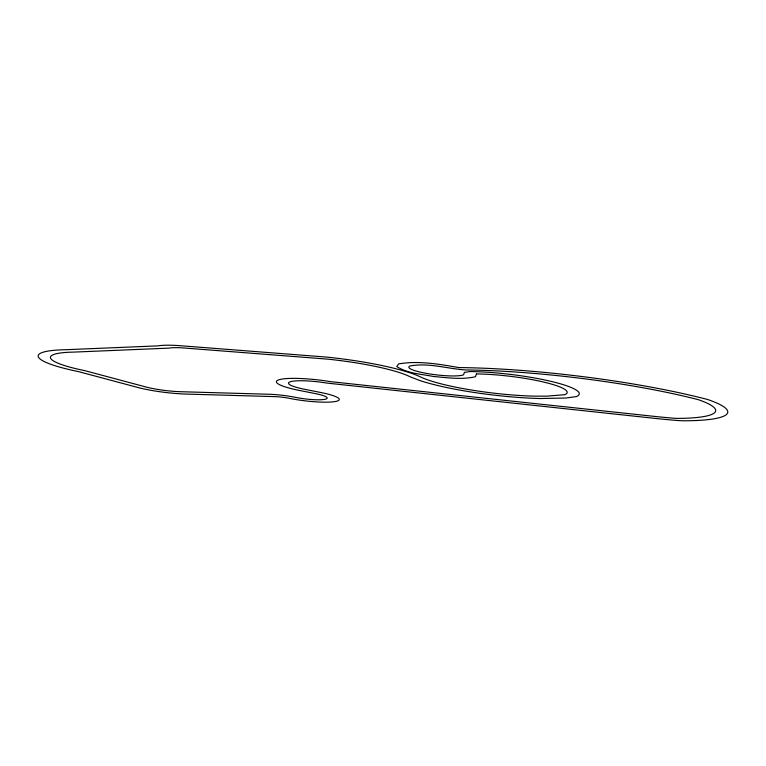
<?xml version="1.0" encoding="UTF-8"?>
<svg xmlns="http://www.w3.org/2000/svg" width="766" height="766" viewBox="0 0 766 766"><rect width="100%" height="100%" fill="white"/><g stroke="black" fill="none" stroke-linecap="round" stroke-linejoin="round"><path stroke-width="1.15" d="M464.416 372.429L463.554 374.794A28.103 4.443 6.8 0 1 428.376 373.722A28.103 4.443 6.8 0 1 410.327 365.918C428.778 362.577 447.066 368.705 465.402 369.949A193.224 30.563 6.8 0 1 698.439 399.718A96.87 15.32 6.8 0 1 676.148 418.399A131.369 20.778 6.8 0 1 652.728 416.206L330.376 381.631A42.13 6.664 6.8 0 0 279.667 379.563A42.13 6.664 6.8 0 0 298.166 390.191L316.061 393.743A21.515 3.399 6.8 0 1 324.554 399.383A21.515 3.399 6.8 0 1 295.552 397.372A28.352 4.481 6.8 0 0 267.497 394.212L180.766 391.713A30.372 4.807 6.8 0 1 144.487 386.591L84.471 370.562A65.732 10.398 6.8 0 1 73.689 352.101L169.008 348.128A22.798 3.61 6.8 0 1 184.099 348.003L328.049 359.168A82.948 13.118 6.8 0 1 410.298 376.853L419.203 380.319A93.347 14.765 6.8 0 0 540.317 398.531L566.007 398.014L576.396 396.587A71.085 11.241 6.8 0 0 550.706 381.296A71.085 11.241 6.8 0 0 469.826 371.548L464.416 372.429M476.481 373.932L475.475 376.728C461.707 379.879 447.497 377.695 433.633 376.508C421.214 374.086 407.742 373.511 396.769 366.598L398.579 363.907C418.571 360.499 438.995 364.099 458.738 367.565A205.393 32.488 6.8 0 1 706.472 399.201L708.368 399.756A109.05 17.245 6.8 0 1 683.272 420.793L678.81 420.601A142.993 22.616 6.8 0 1 653.398 418.217L326.871 383.077A29.951 4.74 6.8 0 0 290.821 381.602A29.951 4.74 6.8 0 0 303.968 389.166L321.864 392.719A33.685 5.324 6.8 0 1 335.154 401.547A33.685 5.324 6.8 0 1 289.749 398.406A16.172 2.557 6.8 0 0 273.74 396.596L186.559 394.088A42.542 6.731 6.8 0 1 135.735 386.907L78.486 371.615A78.103 12.352 6.8 0 1 65.933 349.708L157.968 345.868A35.217 5.573 6.8 0 1 181.695 345.82L327.149 357.128A95.128 15.042 6.8 0 1 421.472 377.418A81.119 12.831 6.8 0 0 534.275 396.137L546.302 396.185L564.801 394.691A58.905 9.316 6.8 0 0 543.506 382.023A58.905 9.316 6.8 0 0 476.481 373.932"/></g></svg>
